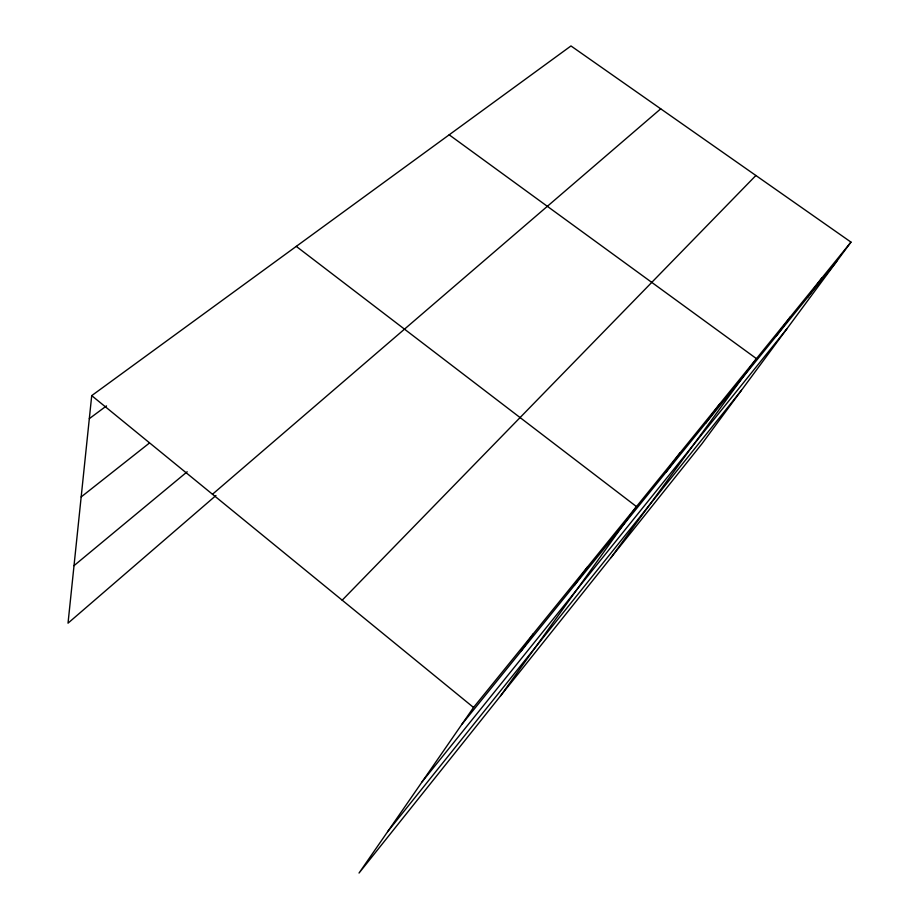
<?xml version="1.0" encoding="UTF-8"?>
<svg xmlns="http://www.w3.org/2000/svg" width="919" height="919" viewBox="0 0 919 919"><rect width="100%" height="100%" fill="white"/><g stroke="black" fill="none" stroke-linecap="round" stroke-linejoin="round"><path stroke-width="1.38" d="M850.971 242.111L473.538 707.458L359.03 873.05L701.955 443.751L850.971 242.111L570.975 45.95L91.716 395.629L68.029 623.162L215.954 495.525M520.855 651.502L533.388 633.673M574.306 585.472L587.425 567.046M500.487 695.959L636.465 506.587L296.274 246.372M666.068 472.159L679.899 453.021M705.723 423.177L719.761 403.889M610.928 557.707L756.452 358.64L449.173 134.817M776.13 336.228L790.363 316.837M807.514 297.457L821.781 278.101M387.657 831.649L741.449 390.299M422.143 781.782L786.974 328.703M461.786 724.448L836.727 261.375M342.19 600.187L755.889 175.495M212.484 494.25L660.727 108.833M74.014 565.656L187.189 471.769M81.171 496.938L149.246 443.188M89.315 418.662L106.489 405.911M91.716 395.629L473.538 707.458"/></g></svg>
